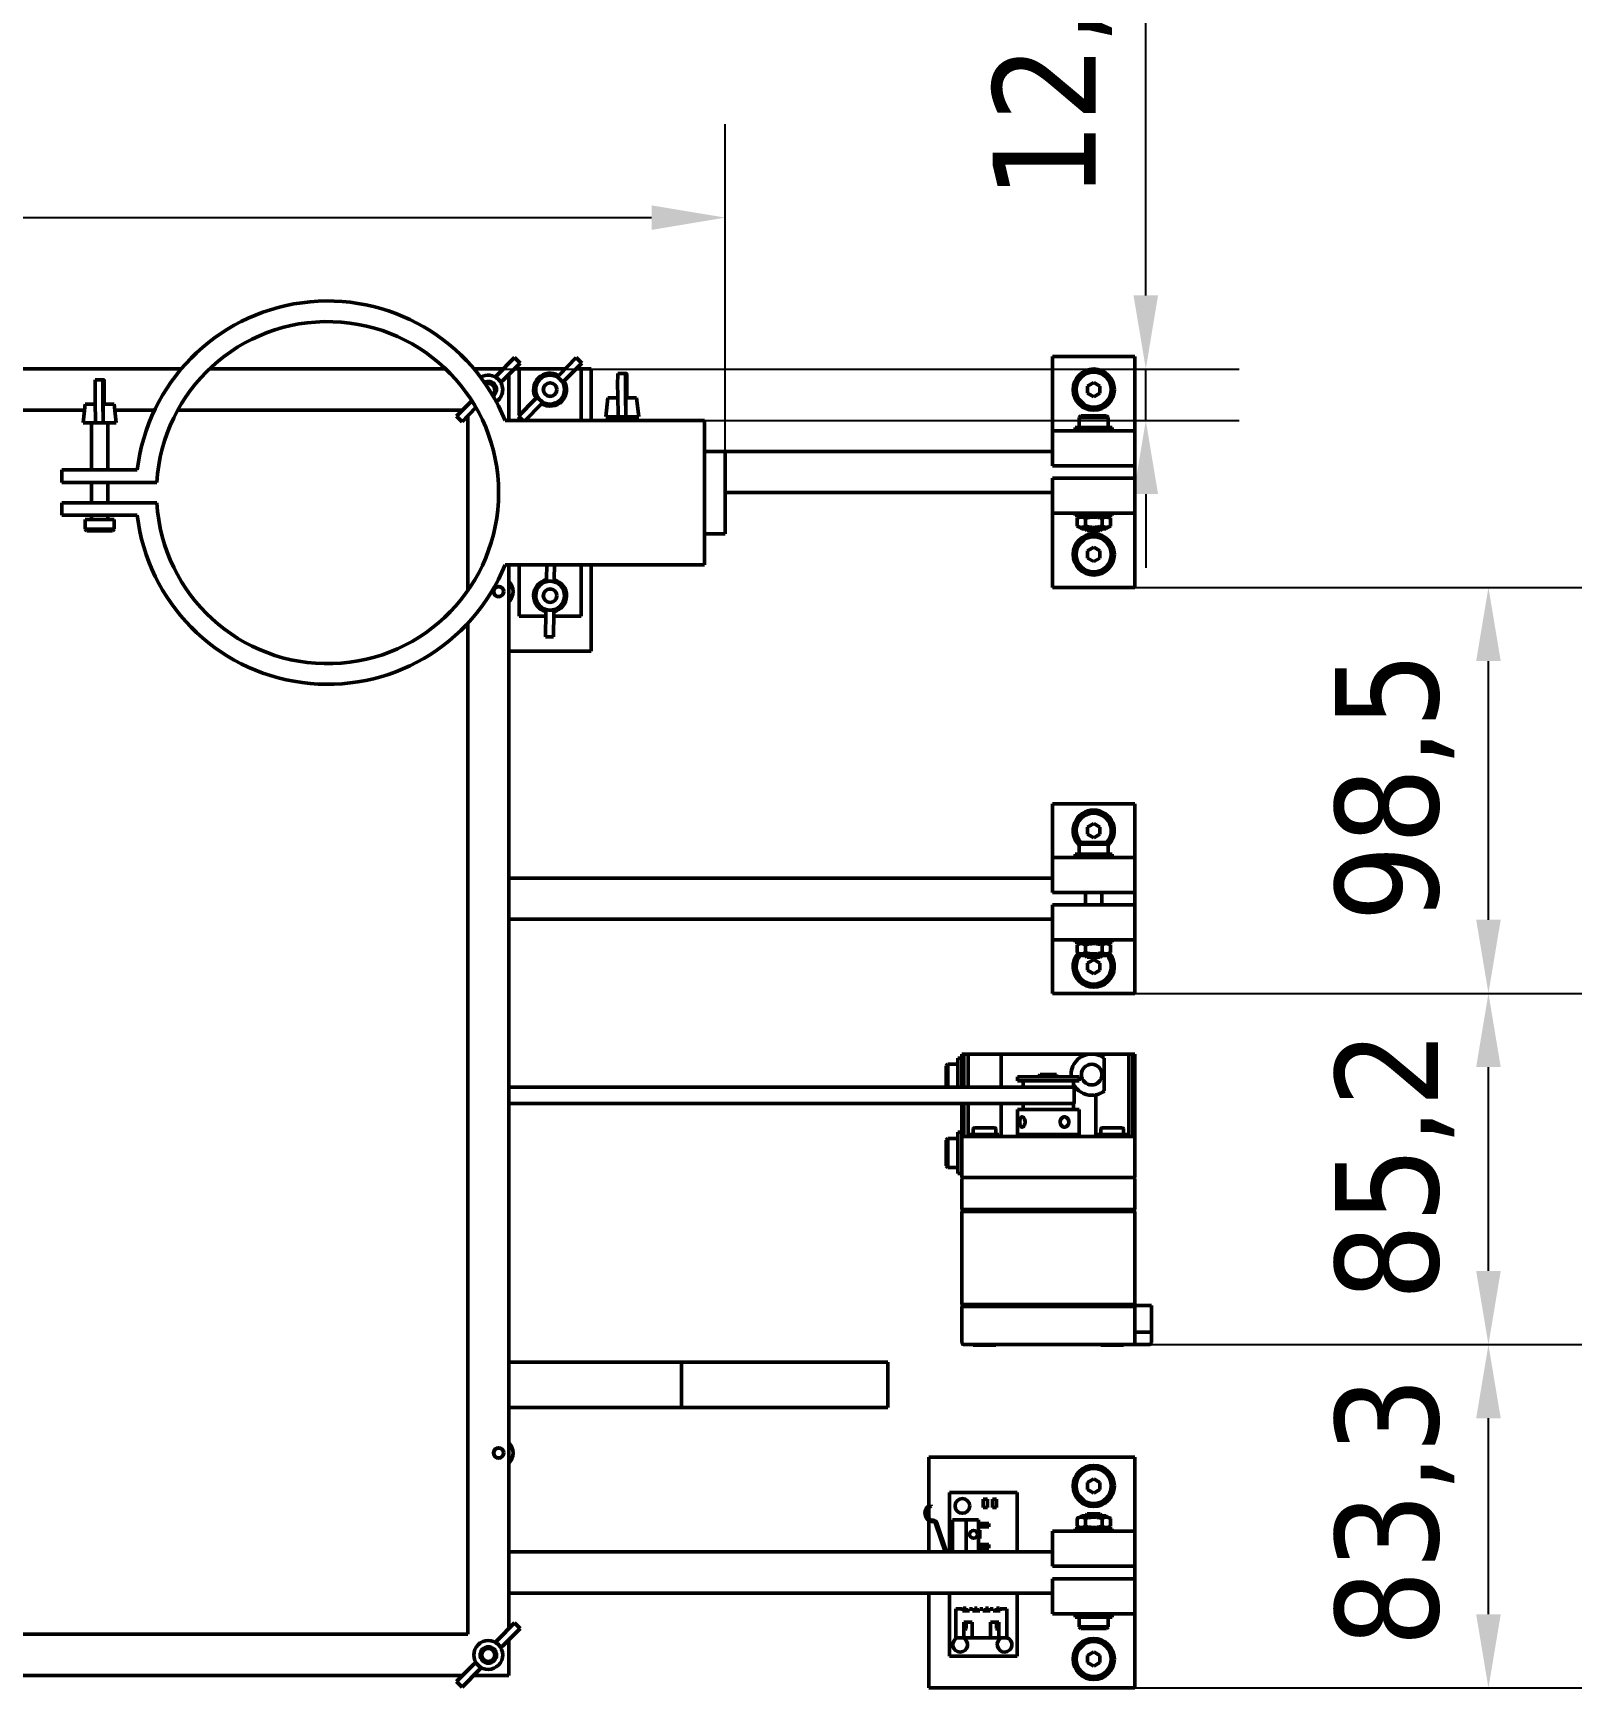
# Model space of a CAD drawing. Header units: millimetres. Extents: x -2685 to 3000, y -4484 to 2121.
# Drawn here: x 840.7 to 1216.5, y 568.6 to 970.1 of the extents above; entities that cross this region are included whole.
import ezdxf

# ---------------------------------------------------------------- set-up
doc = ezdxf.new("R2010")
doc.units = ezdxf.units.MM
doc.header["$LTSCALE"] = 7.142857
doc.layers.add('Dimension (ISO)', color=7, linetype='Continuous', lineweight=25)
doc.layers.add('Visible (ISO)', color=7, linetype='Continuous', lineweight=50)
doc.styles.add('Note Text (ISO)', font='tahoma.ttf')
doc.dimstyles.new('Default - Method 1b (ISO)', dxfattribs={"dimscale": 7.142857, "dimtxt": 3.5, "dimasz": 2.5, "dimexe": 3.175, "dimexo": 0, "dimgap": 0.762, "dimtad": 1, "dimtoh": 1, "dimrnd": 1e-08, "dimtxsty": 'Note Text (ISO)', "dimcen": 0.09, "dimdle": 10, "dimclrd": 256, "dimclre": 256, "dimclrt": 256, "dimazin": 2, "dimtfac": 1, "dimtmove": 0, "dimatfit": 3, "dimfxl": 0, "dimtolj": 1, "dimlwd": -1, "dimlwe": -1, "dimarcsym": 0})

# ---------------------------------------------------------------- blocks, each defined once
blk = doc.blocks.new('*D52')
at = {"layer": 'Defpoints', "color": 0}
for p in [(1103.4, 651.86), (1193.8, 651.86), (1108.03, 568.56)]:
    blk.add_point(p, dxfattribs=at)
at = {"layer": 'Dimension (ISO)'}
for p, q in [((1103.4, 651.86), (1216.48, 651.86)), ((1193.8, 586.42), (1193.8, 634)), ((1108.03, 568.56), (1216.48, 568.56))]:
    blk.add_line(p, q, dxfattribs=at)
for points in [[(1190.82, 634), (1196.78, 634), (1193.8, 651.86)], [(1190.82, 586.42), (1196.78, 586.42), (1193.8, 568.56)]]:
    blk.add_solid(points, dxfattribs=at)
at = {"layer": 'Dimension (ISO)', "insert": (1156.57, 578.44), "char_height": 25, "attachment_point": 1, "rotation": 90, "style": 'Note Text (ISO)'}
blk.add_mtext('\\A1;83,3', dxfattribs=at)
blk = doc.blocks.new('*D53')
at = {"layer": 'Defpoints', "color": 0}
for p in [(1108.03, 737.06), (1193.8, 737.06), (1103.4, 651.86)]:
    blk.add_point(p, dxfattribs=at)
at = {"layer": 'Dimension (ISO)'}
for p, q in [((1108.03, 737.06), (1216.48, 737.06)), ((1193.8, 669.72), (1193.8, 719.2)), ((1103.4, 651.86), (1216.48, 651.86))]:
    blk.add_line(p, q, dxfattribs=at)
for points in [[(1190.82, 719.2), (1196.78, 719.2), (1193.8, 737.06)], [(1190.82, 669.72), (1196.78, 669.72), (1193.8, 651.86)]]:
    blk.add_solid(points, dxfattribs=at)
at = {"layer": 'Dimension (ISO)', "insert": (1156.57, 662.48), "char_height": 25, "attachment_point": 1, "rotation": 90, "style": 'Note Text (ISO)'}
blk.add_mtext('\\A1;85,2', dxfattribs=at)
blk = doc.blocks.new('*D54')
at = {"layer": 'Defpoints', "color": 0}
for p in [(1108.03, 835.56), (1193.8, 835.56), (1108.03, 737.06)]:
    blk.add_point(p, dxfattribs=at)
at = {"layer": 'Dimension (ISO)'}
for p, q in [((1108.03, 835.56), (1216.48, 835.56)), ((1193.8, 754.92), (1193.8, 817.7)), ((1108.03, 737.06), (1216.48, 737.06))]:
    blk.add_line(p, q, dxfattribs=at)
for points in [[(1190.82, 817.7), (1196.78, 817.7), (1193.8, 835.56)], [(1190.82, 754.92), (1196.78, 754.92), (1193.8, 737.06)]]:
    blk.add_solid(points, dxfattribs=at)
at = {"layer": 'Dimension (ISO)', "insert": (1156.57, 754.41), "char_height": 25, "attachment_point": 1, "rotation": 90, "style": 'Note Text (ISO)'}
blk.add_mtext('\\A1;98,5', dxfattribs=at)
blk = doc.blocks.new('*D55')
at = {"layer": 'Defpoints', "color": 0}
for p in [(1008.61, 925.29), (516.11, 888.56), (1008.61, 868.56)]:
    blk.add_point(p, dxfattribs=at)
at = {"layer": 'Dimension (ISO)'}
for p, q in [((516.11, 888.56), (516.11, 947.97)), ((1008.61, 868.56), (1008.61, 947.97)), ((533.97, 925.29), (990.75, 925.29))]:
    blk.add_line(p, q, dxfattribs=at)
for points in [[(533.97, 928.26), (533.97, 922.31), (516.11, 925.29)], [(990.75, 928.26), (990.75, 922.31), (1008.61, 925.29)]]:
    blk.add_solid(points, dxfattribs=at)
at = {"layer": 'Dimension (ISO)', "insert": (720.85, 962.46), "char_height": 25, "attachment_point": 1, "style": 'Note Text (ISO)'}
blk.add_mtext('\\A1;492,5', dxfattribs=at)
blk = doc.blocks.new('*D64')
at = {"layer": 'Defpoints', "color": 0}
for p in [(954.71, 888.56), (1110.66, 888.56), (1003.61, 876.06)]:
    blk.add_point(p, dxfattribs=at)
at = {"layer": 'Dimension (ISO)'}
for p, q in [((1110.66, 906.42), (1110.66, 996.29)), ((954.71, 888.56), (1133.33, 888.56)), ((1110.66, 876.06), (1110.66, 888.56)), ((1003.61, 876.06), (1133.33, 876.06)), ((1110.66, 858.2), (1110.66, 840.35))]:
    blk.add_line(p, q, dxfattribs=at)
for points in [[(1107.68, 906.42), (1113.63, 906.42), (1110.66, 888.56)], [(1107.68, 858.2), (1113.63, 858.2), (1110.66, 876.06)]]:
    blk.add_solid(points, dxfattribs=at)
at = {"layer": 'Dimension (ISO)', "insert": (1073.48, 929.72), "char_height": 25, "attachment_point": 1, "rotation": 90, "style": 'Note Text (ISO)'}
blk.add_mtext('\\A1;12,5', dxfattribs=at)

msp = doc.modelspace()

# ---------------------------------------------------------------- linework, layer by layer
at = {"layer": 'Visible (ISO)'}
for p, q in [((957.463, 891.344), (953.273, 887.101)), ((958.814, 890.009), (957.463, 891.344)), ((972.463, 891.344), (968.273, 887.101)), ((973.814, 890.009), (972.463, 891.344)), ((1108.027, 891.561), (1088.027, 891.561)), ((1088.027, 873.561), (1088.027, 891.561)), ((1108.027, 891.561), (1108.027, 873.561)), ((876.583, 888.561), (527.385, 888.561)), ((940.787, 888.561), (883.437, 888.561)), ((954.714, 888.561), (947.64, 888.561)), ((954.625, 885.766), (958.814, 890.009)), ((958.612, 888.561), (957.385, 888.561)), ((958.612, 888.561), (958.612, 877.319)), ((958.612, 888.561), (969.714, 888.561)), ((969.625, 885.766), (973.814, 890.009)), ((972.385, 888.561), (973.612, 888.561)), ((976.112, 888.561), (973.612, 888.561)), ((973.612, 888.561), (973.612, 876.061)), ((976.112, 876.061), (976.112, 888.561)), ((982.549, 887.461), (984.449, 887.461)), ((984.674, 887.461), (984.449, 887.461)), ((855.738, 885.961), (857.637, 885.961)), ((857.863, 885.961), (857.637, 885.961)), ((857.685, 883.433), (857.695, 879.579)), ((857.815, 883.433), (857.806, 880.061)), ((952.841, 886.664), (953.273, 887.101)), ((954.625, 885.766), (954.193, 885.329)), ((956.112, 876.061), (956.112, 887.272)), ((967.841, 886.664), (968.273, 887.101)), ((969.625, 885.766), (969.193, 885.329)), ((984.497, 884.933), (984.506, 881.079)), ((984.627, 884.933), (984.618, 881.561)), ((1096.527, 884.427), (1098.027, 885.293)), ((1096.527, 882.695), (1096.527, 884.427)), ((1098.027, 885.293), (1099.527, 884.427)), ((1099.527, 884.427), (1099.527, 882.695)), ((853.3, 880.061), (852.8, 875.461)), ((855.715, 880.061), (853.3, 880.061)), ((855.703, 880.892), (855.786, 875.461)), ((857.686, 875.461), (857.602, 880.892)), ((860.3, 880.061), (857.694, 880.061)), ((857.885, 880.061), (857.898, 880.892)), ((860.3, 880.061), (860.8, 875.461)), ((943.409, 877.114), (947.111, 880.862)), ((958.409, 877.114), (962.599, 881.356)), ((963.951, 880.021), (960.04, 876.061)), ((963.03, 881.793), (962.599, 881.356)), ((963.951, 880.021), (964.382, 880.458)), ((980.112, 881.561), (979.612, 876.961)), ((982.527, 881.561), (980.112, 881.561)), ((982.514, 882.392), (982.597, 876.961)), ((984.497, 876.961), (984.414, 882.392)), ((987.112, 881.561), (984.505, 881.561)), ((984.696, 881.561), (984.709, 882.392)), ((987.112, 881.561), (987.612, 876.961)), ((1098.027, 881.829), (1096.527, 882.695)), ((1099.527, 882.695), (1098.027, 881.829)), ((853.137, 878.561), (526.112, 878.561)), ((855.786, 875.461), (852.8, 875.461)), ((854.8, 864.061), (854.8, 875.461)), ((857.686, 875.461), (855.786, 875.461)), ((857.688, 875.461), (857.686, 875.461)), ((860.8, 875.461), (857.688, 875.461)), ((858.8, 864.061), (858.8, 875.461)), ((870.132, 878.561), (860.463, 878.561)), ((944.838, 878.561), (875.749, 878.561)), ((943.409, 877.114), (944.761, 875.779)), ((948.125, 879.185), (944.761, 875.779)), ((946.112, 834.765), (946.112, 877.147)), ((1003.612, 876.061), (955.193, 876.061)), ((958.409, 877.114), (959.475, 876.061)), ((958.612, 876.914), (958.612, 876.061)), ((982.597, 876.961), (979.612, 876.961)), ((981.612, 876.061), (981.612, 876.961)), ((984.497, 876.961), (982.597, 876.961)), ((984.499, 876.961), (984.497, 876.961)), ((987.612, 876.961), (984.499, 876.961)), ((985.612, 876.061), (985.612, 876.961)), ((1003.612, 841.061), (1003.612, 876.061)), ((1094.927, 877.161), (1094.527, 876.761)), ((1094.527, 876.761), (1101.527, 876.761)), ((1094.527, 876.761), (1094.527, 874.361)), ((1101.127, 877.161), (1094.927, 877.161)), ((1101.127, 877.161), (1101.527, 876.761)), ((1101.527, 876.761), (1101.527, 874.361)), ((1108.027, 873.561), (1088.027, 873.561)), ((1088.027, 865.061), (1088.027, 873.561)), ((1093.527, 874.361), (1102.527, 874.361)), ((1093.527, 873.561), (1093.527, 874.361)), ((1102.527, 873.561), (1102.527, 874.361)), ((1108.027, 873.561), (1108.027, 865.061)), ((1003.612, 868.561), (1008.612, 868.561)), ((1008.612, 868.561), (1088.027, 868.561)), ((1008.612, 868.561), (1008.612, 848.561)), ((865.938, 864.061), (847.662, 864.061)), ((847.662, 864.061), (847.662, 861.061)), ((1108.027, 865.061), (1088.027, 865.061)), ((1108.027, 862.061), (1108.027, 865.061)), ((847.662, 861.061), (870.687, 861.061)), ((854.8, 856.061), (854.8, 861.061)), ((858.8, 856.061), (858.8, 861.061)), ((1108.027, 862.061), (1088.027, 862.061)), ((1088.027, 853.561), (1088.027, 862.061)), ((1108.027, 862.061), (1108.027, 853.561)), ((870.687, 856.061), (847.662, 856.061)), ((847.662, 856.061), (847.662, 853.061)), ((1008.612, 858.561), (1088.027, 858.561)), ((847.662, 853.061), (865.938, 853.061)), ((860.3, 852.061), (853.3, 852.061)), ((853.3, 849.661), (853.3, 852.061)), ((854.8, 852.061), (854.8, 853.061)), ((858.8, 852.061), (858.8, 853.061)), ((860.3, 849.661), (860.3, 852.061)), ((1108.027, 853.561), (1088.027, 853.561)), ((1088.027, 835.561), (1088.027, 853.561)), ((1093.527, 852.991), (1093.527, 853.561)), ((1093.527, 852.991), (1102.527, 852.991)), ((1095.127, 852.991), (1093.985, 852.332)), ((1093.985, 852.332), (1093.985, 850.45)), ((1096.006, 852.332), (1096.006, 850.45)), ((1100.048, 852.332), (1100.048, 850.45)), ((1100.927, 852.991), (1102.068, 852.332)), ((1102.068, 852.332), (1102.068, 850.45)), ((1102.527, 852.991), (1102.527, 853.561)), ((1108.027, 853.561), (1108.027, 835.561)), ((860.3, 849.661), (853.3, 849.661)), ((853.7, 849.261), (853.3, 849.661)), ((853.7, 849.261), (859.9, 849.261)), ((859.9, 849.261), (860.3, 849.661)), ((1003.612, 848.561), (1008.612, 848.561)), ((1095.127, 849.791), (1093.985, 850.45)), ((1095.127, 849.791), (1100.927, 849.791)), ((1096.456, 849.361), (1096.027, 849.791)), ((1099.597, 849.361), (1096.456, 849.361)), ((1099.597, 849.361), (1100.027, 849.791)), ((1100.927, 849.791), (1102.068, 850.45)), ((1096.527, 844.427), (1098.027, 845.293)), ((1096.527, 842.695), (1096.527, 844.427)), ((1098.027, 845.293), (1099.527, 844.427)), ((1099.527, 844.427), (1099.527, 842.695)), ((955.193, 841.061), (1003.612, 841.061)), ((956.112, 582.976), (956.112, 841.061)), ((958.612, 841.061), (958.612, 828.561)), ((965.282, 841.061), (965.227, 837.613)), ((967.127, 837.583), (967.183, 841.061)), ((973.612, 841.061), (973.612, 828.561)), ((976.112, 820.061), (976.112, 841.061)), ((1098.027, 841.829), (1096.527, 842.695)), ((1099.527, 842.695), (1098.027, 841.829)), ((965.217, 836.999), (965.227, 837.613)), ((967.127, 837.583), (967.117, 836.969)), ((1108.027, 835.561), (1088.027, 835.561)), ((958.612, 828.561), (965.081, 828.561)), ((965.001, 823.578), (965.097, 829.54)), ((965.107, 830.154), (965.097, 829.54)), ((966.997, 829.509), (966.901, 823.547)), ((966.981, 828.561), (973.612, 828.561)), ((966.997, 829.509), (967.006, 830.123)), ((946.112, 581.561), (946.112, 826.84)), ((965.001, 823.578), (966.901, 823.547)), ((956.112, 820.061), (976.112, 820.061)), ((1108.027, 783.061), (1088.027, 783.061)), ((1088.027, 770.061), (1088.027, 783.061)), ((1108.027, 783.061), (1108.027, 770.061)), ((1096.527, 777.427), (1098.027, 778.293)), ((1096.527, 775.695), (1096.527, 777.427)), ((1098.027, 774.829), (1096.527, 775.695)), ((1098.027, 778.293), (1099.527, 777.427)), ((1099.527, 775.695), (1098.027, 774.829)), ((1099.527, 777.427), (1099.527, 775.695)), ((1094.927, 773.661), (1094.527, 773.261)), ((1094.527, 773.261), (1101.527, 773.261)), ((1094.527, 773.261), (1094.527, 770.861)), ((1101.127, 773.661), (1094.927, 773.661)), ((1101.127, 773.661), (1101.527, 773.261)), ((1101.527, 773.261), (1101.527, 770.861)), ((1108.027, 770.061), (1088.027, 770.061)), ((1088.027, 761.561), (1088.027, 770.061)), ((1093.527, 770.861), (1102.527, 770.861)), ((1093.527, 770.061), (1093.527, 770.861)), ((1102.527, 770.061), (1102.527, 770.861)), ((1108.027, 770.061), (1108.027, 761.561)), ((956.112, 765.061), (1088.027, 765.061)), ((1108.027, 761.561), (1088.027, 761.561)), ((1096.027, 761.561), (1096.027, 758.561)), ((1100.027, 761.561), (1100.027, 758.561)), ((1108.027, 758.561), (1108.027, 761.561)), ((956.112, 755.061), (1088.027, 755.061)), ((1108.027, 758.561), (1088.027, 758.561)), ((1088.027, 750.061), (1088.027, 758.561)), ((1108.027, 758.561), (1108.027, 750.061)), ((1108.027, 750.061), (1088.027, 750.061)), ((1088.027, 737.061), (1088.027, 750.061)), ((1093.527, 749.491), (1093.527, 750.061)), ((1093.527, 749.491), (1102.527, 749.491)), ((1095.127, 749.491), (1093.985, 748.832)), ((1093.985, 748.832), (1093.985, 746.95)), ((1095.127, 746.291), (1093.985, 746.95)), ((1096.006, 748.832), (1096.006, 746.95)), ((1100.048, 748.832), (1100.048, 746.95)), ((1100.927, 749.491), (1102.068, 748.832)), ((1100.927, 746.291), (1102.068, 746.95)), ((1102.068, 748.832), (1102.068, 746.95)), ((1102.527, 749.491), (1102.527, 750.061)), ((1108.027, 750.061), (1108.027, 737.061)), ((1095.127, 746.291), (1100.927, 746.291)), ((1096.456, 745.861), (1096.027, 746.291)), ((1099.597, 745.861), (1096.456, 745.861)), ((1096.527, 744.427), (1098.027, 745.293)), ((1096.527, 742.695), (1096.527, 744.427)), ((1098.027, 745.293), (1099.527, 744.427)), ((1099.527, 744.427), (1099.527, 742.695)), ((1099.597, 745.861), (1100.027, 746.291)), ((1098.027, 741.829), (1096.527, 742.695)), ((1099.527, 742.695), (1098.027, 741.829)), ((1108.027, 737.061), (1088.027, 737.061)), ((1062.227, 719.461), (1062.627, 719.861)), ((1062.227, 719.461), (1062.227, 714.32)), ((1062.627, 714.32), (1062.627, 719.861)), ((1062.627, 719.861), (1065.027, 719.861)), ((1065.027, 714.32), (1065.027, 721.361)), ((1066.027, 721.361), (1065.027, 721.361)), ((1066.027, 722.361), (1066.527, 722.361)), ((1066.027, 722.361), (1066.027, 714.32)), ((1066.527, 722.361), (1066.527, 714.32)), ((1066.527, 722.361), (1067.527, 722.361)), ((1067.527, 722.361), (1075.527, 722.361)), ((1067.527, 714.32), (1067.527, 722.361)), ((1075.527, 722.361), (1076.527, 722.361)), ((1075.527, 722.361), (1075.527, 714.32)), ((1076.527, 722.361), (1097.527, 722.361)), ((1097.527, 722.361), (1098.527, 722.361)), ((1098.527, 722.361), (1106.527, 722.361)), ((1098.527, 722.26), (1098.527, 722.361)), ((1100.59, 721.313), (1100.59, 713.41)), ((1106.527, 722.361), (1107.527, 722.361)), ((1106.527, 722.361), (1106.527, 702.361)), ((1107.527, 722.361), (1108.027, 722.361)), ((1107.527, 702.361), (1107.527, 722.361)), ((1108.027, 702.361), (1108.027, 722.361)), ((1094.527, 716.861), (1079.527, 716.861)), ((1079.527, 715.861), (1079.527, 716.861)), ((1094.527, 715.861), (1079.527, 715.861)), ((1080.927, 714.32), (1080.927, 715.861)), ((1085.027, 717.361), (1084.527, 716.861)), ((1085.027, 717.361), (1089.027, 717.361)), ((1089.027, 716.861), (1089.027, 717.361)), ((1093.127, 714.32), (1093.127, 715.861)), ((1094.527, 715.861), (1094.527, 716.861)), ((956.112, 714.32), (1087.015, 714.32)), ((1093.295, 714.32), (1087.015, 714.32)), ((1093.295, 710.32), (1093.295, 714.32)), ((1098.527, 702.361), (1098.527, 712.462)), ((956.112, 710.32), (1087.015, 710.32)), ((1066.027, 710.32), (1066.027, 702.361)), ((1066.527, 710.32), (1066.527, 702.361)), ((1067.527, 702.361), (1067.527, 710.32)), ((1075.527, 710.32), (1075.527, 702.361)), ((1094.527, 708.861), (1079.527, 708.861)), ((1079.527, 702.861), (1079.527, 708.861)), ((1080.927, 708.861), (1080.927, 710.32)), ((1093.295, 710.32), (1087.015, 710.32)), ((1093.127, 708.861), (1093.127, 710.32)), ((1094.527, 702.861), (1094.527, 708.861)), ((1065.027, 693.361), (1065.027, 703.361)), ((1066.027, 703.361), (1065.027, 703.361)), ((1075.027, 702.861), (1068.027, 702.861)), ((1068.027, 702.861), (1068.027, 702.361)), ((1068.777, 704.161), (1068.777, 702.861)), ((1069.077, 704.461), (1073.977, 704.461)), ((1074.277, 704.161), (1074.277, 702.861)), ((1075.027, 702.861), (1075.027, 702.361)), ((1094.527, 702.861), (1079.527, 702.861)), ((1084.527, 702.861), (1084.527, 702.361)), ((1089.027, 702.361), (1089.027, 702.861)), ((1106.027, 702.861), (1099.027, 702.861)), ((1099.027, 702.861), (1099.027, 702.361)), ((1099.777, 704.161), (1099.777, 702.861)), ((1100.077, 704.461), (1104.977, 704.461)), ((1105.277, 704.161), (1105.277, 702.861)), ((1106.027, 702.861), (1106.027, 702.361)), ((1062.227, 701.461), (1062.627, 701.861)), ((1062.227, 701.461), (1062.227, 695.261)), ((1062.627, 694.861), (1062.627, 701.861)), ((1062.627, 701.861), (1065.027, 701.861)), ((1066.027, 702.361), (1108.027, 702.361)), ((1066.027, 692.361), (1066.027, 702.361)), ((1108.027, 692.361), (1108.027, 702.361)), ((1062.227, 695.261), (1062.627, 694.861)), ((1062.627, 694.861), (1065.027, 694.861)), ((1066.027, 693.361), (1065.027, 693.361)), ((1066.027, 692.361), (1108.027, 692.361)), ((1066.027, 684.611), (1066.027, 692.061)), ((1108.027, 692.061), (1108.027, 684.611)), ((1066.277, 684.361), (1066.027, 684.611)), ((1066.027, 684.611), (1066.613, 684.611)), ((1066.027, 684.111), (1066.277, 684.361)), ((1066.027, 661.611), (1066.027, 684.111)), ((1066.879, 684.111), (1066.027, 684.111)), ((1066.789, 684.361), (1066.277, 684.361)), ((1069.241, 684.611), (1066.613, 684.611)), ((1066.789, 684.361), (1069.418, 684.361)), ((1071.234, 684.111), (1066.879, 684.111)), ((1069.241, 684.611), (1070.655, 684.611)), ((1070.655, 684.361), (1069.418, 684.361)), ((1103.398, 684.611), (1070.655, 684.611)), ((1070.655, 684.361), (1103.398, 684.361)), ((1073.702, 684.111), (1071.234, 684.111)), ((1100.352, 684.361), (1073.702, 684.361)), ((1073.702, 684.111), (1100.352, 684.111)), ((1102.82, 684.111), (1100.352, 684.111)), ((1107.175, 684.111), (1102.82, 684.111)), ((1103.398, 684.611), (1104.813, 684.611)), ((1104.636, 684.361), (1103.398, 684.361)), ((1104.636, 684.361), (1107.264, 684.361)), ((1107.441, 684.611), (1104.813, 684.611)), ((1108.027, 684.111), (1107.175, 684.111)), ((1107.777, 684.361), (1107.264, 684.361)), ((1107.441, 684.611), (1108.027, 684.611)), ((1107.777, 684.361), (1108.027, 684.611)), ((1108.027, 684.111), (1107.777, 684.361)), ((1108.027, 661.611), (1108.027, 684.111)), ((1066.277, 661.361), (1066.027, 661.611)), ((1066.027, 661.611), (1066.879, 661.611)), ((1066.277, 661.361), (1066.027, 661.111)), ((1066.613, 661.111), (1066.027, 661.111)), ((1066.027, 652.361), (1066.027, 661.111)), ((1066.277, 661.361), (1066.789, 661.361)), ((1066.613, 661.111), (1069.241, 661.111)), ((1069.418, 661.361), (1066.789, 661.361)), ((1066.879, 661.611), (1071.234, 661.611)), ((1070.655, 661.111), (1069.241, 661.111)), ((1069.418, 661.361), (1070.655, 661.361)), ((1103.398, 661.361), (1070.655, 661.361)), ((1070.655, 661.111), (1103.398, 661.111)), ((1071.234, 661.611), (1073.702, 661.611)), ((1100.352, 661.611), (1073.702, 661.611)), ((1073.702, 661.361), (1100.352, 661.361)), ((1100.352, 661.611), (1102.82, 661.611)), ((1102.82, 661.611), (1107.175, 661.611)), ((1103.398, 661.361), (1104.636, 661.361)), ((1104.813, 661.111), (1103.398, 661.111)), ((1107.264, 661.361), (1104.636, 661.361)), ((1104.813, 661.111), (1107.441, 661.111)), ((1107.175, 661.611), (1108.027, 661.611)), ((1107.264, 661.361), (1107.777, 661.361)), ((1108.027, 661.111), (1107.441, 661.111)), ((1107.777, 661.361), (1108.027, 661.611)), ((1107.777, 661.361), (1108.027, 661.111)), ((1107.777, 661.361), (1112.027, 661.361)), ((1108.027, 661.111), (1108.027, 652.361)), ((1112.027, 660.861), (1112.027, 661.361)), ((1112.027, 660.861), (1112.027, 655.361)), ((1111.527, 654.861), (1108.027, 654.861)), ((1112.027, 654.861), (1111.527, 654.861)), ((1112.027, 654.861), (1112.027, 655.361)), ((1112.027, 654.861), (1112.027, 652.361)), ((1066.527, 651.861), (1066.966, 651.861)), ((1069.595, 651.861), (1066.966, 651.861)), ((1068.777, 651.861), (1068.777, 651.711)), ((1068.777, 651.711), (1074.277, 651.711)), ((1069.595, 651.861), (1070.655, 651.861)), ((1103.398, 651.861), (1070.655, 651.861)), ((1074.277, 651.861), (1074.277, 651.711)), ((1099.777, 651.861), (1099.777, 651.711)), ((1099.777, 651.711), (1105.277, 651.711)), ((1103.398, 651.861), (1104.459, 651.861)), ((1107.088, 651.861), (1104.459, 651.861)), ((1105.277, 651.861), (1105.277, 651.711)), ((1107.088, 651.861), (1107.527, 651.861)), ((1111.527, 651.861), (1107.527, 651.861)), ((956.112, 647.561), (998.027, 647.561)), ((1008.027, 647.561), (998.027, 647.561)), ((998.027, 636.561), (998.027, 647.561)), ((1008.027, 647.561), (1048.027, 647.561)), ((1048.027, 647.561), (1048.027, 636.561)), ((956.112, 636.561), (998.027, 636.561)), ((1008.027, 636.561), (998.027, 636.561)), ((1008.027, 636.561), (1048.027, 636.561)), ((1058.027, 612.729), (1058.027, 624.561)), ((1108.027, 624.561), (1058.027, 624.561)), ((1108.027, 624.561), (1108.027, 606.561)), ((1096.527, 618.427), (1098.027, 619.293)), ((1096.527, 616.695), (1096.527, 618.427)), ((1098.027, 619.293), (1099.527, 618.427)), ((1099.527, 618.427), (1099.527, 616.695)), ((1079.427, 615.958), (1063.027, 615.958)), ((1063.027, 615.958), (1063.027, 601.561)), ((1072.227, 614.358), (1071.227, 614.358)), ((1071.227, 614.358), (1071.227, 612.358)), ((1072.227, 612.358), (1072.227, 614.358)), ((1074.427, 614.358), (1073.427, 614.358)), ((1073.427, 614.358), (1073.427, 612.358)), ((1074.427, 612.358), (1074.427, 614.358)), ((1079.427, 601.561), (1079.427, 615.958)), ((1098.027, 615.829), (1096.527, 616.695)), ((1099.527, 616.695), (1098.027, 615.829)), ((1058.027, 609.641), (1058.027, 612.292)), ((1058.5, 612.957), (1058.611, 612.625)), ((1071.227, 612.358), (1072.227, 612.358)), ((1073.427, 612.358), (1074.427, 612.358)), ((1095.127, 610.332), (1093.985, 609.673)), ((1100.927, 610.332), (1095.127, 610.332)), ((1096.456, 610.761), (1096.027, 610.332)), ((1096.456, 610.761), (1099.597, 610.761)), ((1099.597, 610.761), (1100.027, 610.332)), ((1100.927, 610.332), (1102.068, 609.673)), ((1058.027, 601.561), (1058.027, 609.204)), ((1059.654, 608.427), (1061.962, 601.561)), ((1059.986, 608.538), (1062.331, 601.561)), ((1063.727, 609.308), (1063.727, 601.561)), ((1067.042, 609.308), (1063.727, 609.308)), ((1067.042, 609.308), (1067.042, 601.561)), ((1070.057, 609.308), (1067.052, 609.308)), ((1067.052, 601.561), (1067.052, 609.308)), ((1070.057, 609.308), (1070.057, 606.808)), ((1071.157, 608.483), (1070.057, 608.483)), ((1071.157, 607.633), (1070.057, 607.633)), ((1070.057, 606.808), (1070.357, 606.808)), ((1070.357, 604.808), (1070.357, 606.808)), ((1072.582, 608.483), (1071.157, 608.483)), ((1072.582, 607.633), (1071.157, 607.633)), ((1072.582, 608.483), (1072.582, 607.633)), ((1088.027, 598.061), (1088.027, 606.561)), ((1108.027, 606.561), (1088.027, 606.561)), ((1102.527, 607.132), (1093.527, 607.132)), ((1093.527, 607.132), (1093.527, 606.561)), ((1093.985, 607.791), (1093.985, 609.673)), ((1095.127, 607.132), (1093.985, 607.791)), ((1096.006, 607.791), (1096.006, 609.673)), ((1100.048, 607.791), (1100.048, 609.673)), ((1100.927, 607.132), (1102.068, 607.791)), ((1102.068, 607.791), (1102.068, 609.673)), ((1102.527, 607.132), (1102.527, 606.561)), ((1108.027, 606.561), (1108.027, 598.061)), ((1070.057, 604.808), (1070.057, 601.561)), ((1070.357, 604.808), (1070.057, 604.808)), ((1071.157, 603.333), (1070.057, 603.333)), ((1071.157, 602.483), (1070.057, 602.483)), ((1072.582, 603.333), (1071.157, 603.333)), ((1072.582, 602.483), (1071.157, 602.483)), ((1072.582, 603.333), (1072.582, 602.483)), ((956.112, 601.561), (1088.027, 601.561)), ((1108.027, 598.061), (1088.027, 598.061)), ((1088.027, 586.561), (1088.027, 595.061)), ((1108.027, 595.061), (1088.027, 595.061)), ((1108.027, 595.061), (1108.027, 598.061)), ((1108.027, 595.061), (1108.027, 586.561)), ((956.112, 591.561), (1088.027, 591.561)), ((1058.027, 568.561), (1058.027, 591.561)), ((1063.027, 591.561), (1063.027, 576.258)), ((1079.427, 576.258), (1079.427, 591.561)), ((1066.167, 587.738), (1064.527, 587.738)), ((1064.527, 587.738), (1064.527, 580.698)), ((1066.167, 587.738), (1066.167, 587.238)), ((1066.167, 587.238), (1067.904, 587.238)), ((1066.352, 587.938), (1067.052, 587.938)), ((1066.352, 587.938), (1066.352, 587.238)), ((1067.052, 587.938), (1067.052, 587.238)), ((1068.644, 587.738), (1067.904, 587.738)), ((1067.904, 587.238), (1067.904, 587.738)), ((1068.644, 587.738), (1068.644, 587.238)), ((1068.644, 587.238), (1070.382, 587.238)), ((1069.052, 587.938), (1069.752, 587.938)), ((1069.052, 587.938), (1069.052, 587.238)), ((1069.752, 587.938), (1069.752, 587.238)), ((1071.122, 587.738), (1070.382, 587.738)), ((1070.382, 587.238), (1070.382, 587.738)), ((1071.122, 587.738), (1071.122, 587.238)), ((1071.122, 587.238), (1072.859, 587.238)), ((1071.752, 587.938), (1072.452, 587.938)), ((1071.752, 587.938), (1071.752, 587.238)), ((1072.452, 587.938), (1072.452, 587.238)), ((1073.599, 587.738), (1072.859, 587.738)), ((1072.859, 587.238), (1072.859, 587.738)), ((1073.599, 587.738), (1073.599, 587.238)), ((1073.599, 587.238), (1075.337, 587.238)), ((1074.452, 587.938), (1075.152, 587.938)), ((1074.452, 587.938), (1074.452, 587.238)), ((1075.152, 587.938), (1075.152, 587.238)), ((1076.977, 587.738), (1075.337, 587.738)), ((1075.337, 587.238), (1075.337, 587.738)), ((1076.977, 580.698), (1076.977, 587.738)), ((1108.027, 586.561), (1088.027, 586.561)), ((1093.527, 586.561), (1093.527, 585.761)), ((1102.527, 586.561), (1102.527, 585.761)), ((1108.027, 586.561), (1108.027, 568.561)), ((957.463, 584.344), (953.273, 580.101)), ((954.625, 578.766), (958.814, 583.009)), ((958.814, 583.009), (957.463, 584.344)), ((1066.527, 584.498), (1066.527, 580.698)), ((1068.527, 584.498), (1066.527, 584.498)), ((1066.527, 582.938), (1067.052, 582.938)), ((1066.527, 582.763), (1066.552, 582.738)), ((1066.852, 582.738), (1066.552, 582.738)), ((1066.852, 582.738), (1067.052, 582.938)), ((1067.052, 582.938), (1067.052, 584.498)), ((1068.527, 580.698), (1068.527, 584.498)), ((1072.977, 584.498), (1072.977, 580.698)), ((1074.977, 584.498), (1072.977, 584.498)), ((1074.452, 582.938), (1074.452, 584.498)), ((1074.452, 582.938), (1074.977, 582.938)), ((1074.452, 582.938), (1074.652, 582.738)), ((1074.952, 582.738), (1074.652, 582.738)), ((1074.952, 582.738), (1074.977, 582.763)), ((1074.977, 580.698), (1074.977, 584.498)), ((1102.527, 585.761), (1093.527, 585.761)), ((1094.527, 583.361), (1094.527, 585.761)), ((1101.527, 583.361), (1094.527, 583.361)), ((1094.927, 582.961), (1094.527, 583.361)), ((1094.927, 582.961), (1101.127, 582.961)), ((1101.127, 582.961), (1101.527, 583.361)), ((1101.527, 583.361), (1101.527, 585.761)), ((527.385, 581.561), (946.112, 581.561)), ((952.841, 579.664), (953.273, 580.101)), ((954.625, 578.766), (954.193, 578.329)), ((956.112, 571.561), (956.112, 580.272)), ((1064.527, 580.698), (1066.527, 580.698)), ((1066.527, 580.698), (1068.527, 580.698)), ((1068.527, 580.698), (1072.977, 580.698)), ((1072.977, 580.698), (1074.977, 580.698)), ((1074.977, 580.698), (1076.977, 580.698)), ((943.409, 570.114), (947.599, 574.356)), ((948.03, 574.793), (947.599, 574.356)), ((1063.027, 576.258), (1079.427, 576.258)), ((1096.527, 576.427), (1098.027, 577.293)), ((1096.527, 574.695), (1096.527, 576.427)), ((1098.027, 573.829), (1096.527, 574.695)), ((1098.027, 577.293), (1099.527, 576.427)), ((1099.527, 574.695), (1098.027, 573.829)), ((1099.527, 576.427), (1099.527, 574.695)), ((517.509, 571.561), (944.838, 571.561)), ((948.951, 573.021), (944.761, 568.779)), ((947.509, 571.561), (956.112, 571.561)), ((948.951, 573.021), (949.382, 573.458)), ((943.409, 570.114), (944.761, 568.779)), ((1108.027, 568.561), (1058.027, 568.561))]:
    msp.add_line(p, q, dxfattribs=at)
for centre, radius in [((1098.027, 883.561), 5), ((1098.027, 883.561), 4.25), ((966.112, 883.561), 1.65), ((966.112, 883.561), 1.621), ((1098.027, 843.561), 5), ((1098.027, 843.561), 4.25), ((953.612, 834.561), 1.25), ((953.612, 834.561), 1.193), ((966.112, 833.561), 1.65), ((966.112, 833.561), 1.621), ((1097.527, 717.361), 2.5), ((953.612, 625.561), 1.25), ((953.612, 625.561), 1.193), ((1098.027, 617.561), 5), ((1098.027, 617.561), 4.25), ((1066.154, 612.72), 1.787), ((1068.857, 605.808), 0.95), ((951.112, 576.561), 2), ((1098.027, 575.561), 5), ((1098.027, 575.561), 4.25), ((951.112, 576.561), 1.571)]:
    msp.add_circle(centre, radius, dxfattribs=at)
for centre, radius, start, end in [((912.112, 858.561), 46.5, 22.10741, 173.20718), ((912.112, 858.561), 41.5, 183.45364, 176.54636), ((966.112, 883.561), 4, 59.09647, 211.61839), ((951.112, 883.561), 3.5, 45.35743, 121.95414), ((951.112, 883.561), 2, 306.45145, 118.87038), ((951.112, 883.561), 1.571, 308.09617, 117.22566), ((951.112, 883.561), 3.5, 303.36769, 45.35743), ((966.112, 883.561), 3.5, 45.35743, 225.35743), ((966.112, 883.561), 3.5, 225.35743, 45.35743), ((966.112, 883.561), 4, 239.09647, 31.61839), ((912.112, 858.561), 46.5, 186.79282, 337.89259), ((953.612, 834.561), 3.5, 315.58469, 44.41531), ((966.112, 833.561), 4, 102.81657, 255.3385), ((966.112, 833.561), 3.5, 89.07753, 269.07753), ((966.112, 833.561), 3.5, 269.07753, 89.07753), ((966.112, 833.561), 4, 282.81657, 75.3385), ((1098.027, 776.561), 5, 314.427, 225.573), ((1098.027, 776.561), 4.25, 316.9069, 223.0931), ((1098.027, 743.561), 5, 139.4701, 40.5299), ((1098.027, 743.561), 4.25, 137.58457, 42.41543), ((1097.527, 717.361), 5, 90, 185.73917), ((1097.527, 717.361), 5, 208.35764, 270), ((1069.077, 704.161), 0.3, 90, 180), ((1073.977, 704.161), 0.3, 0, 90), ((1100.077, 704.161), 0.3, 90, 180), ((1104.977, 704.161), 0.3, 0, 90), ((1066.327, 692.061), 0.3, 90, 180), ((1107.727, 692.061), 0.3, 0, 90), ((1066.527, 652.361), 0.5, 180, 270), ((1107.527, 652.361), 0.5, 270, 0), ((1111.527, 652.361), 0.5, 270, 0), ((953.612, 625.561), 3.5, 315.58469, 44.41531), ((1059.169, 610.967), 2.1, 108.58372, 267.26003), ((1059.169, 610.967), 1.75, 108.58372, 267.26003), ((1059.038, 608.22), 0.65, 18.58372, 87.26003), ((1059.038, 608.22), 1, 18.58372, 87.26003), ((951.112, 576.561), 3.5, 45.35743, 225.35743), ((951.112, 576.561), 3.5, 225.35743, 45.35743), ((1065.614, 579.045), 1.787, 112.4106, 67.5894), ((1076.389, 579.045), 1.787, 112.4106, 70.81185)]:
    msp.add_arc(centre, radius, start, end, dxfattribs=at)
for centre, major_axis, ratio, start_param, end_param in [((982.549, 884.461), (0, 3), 0.0160994, 0, 2.3318091), ((984.449, 884.461), (0, 3), 0.0160994, 4.8704206, 8.6149944), ((984.674, 884.461), (0, 3), 0.0160994, 3.9513762, 7.69595), ((855.738, 882.961), (0, 3), 0.0160994, 0, 2.3318091), ((857.637, 882.961), (0, 3), 0.0160994, 4.8704206, 8.6149944), ((857.863, 882.961), (0, 3), 0.0160994, 3.9513762, 7.69595), ((945.835, 878.219), (7.736, 7.833), 0.7312828, 0, 0.1182793), ((945.835, 878.219), (7.736, 7.833), 0.7312828, 6.164906, 6.2831853), ((960.835, 878.219), (7.736, 7.833), 0.7312828, 0, 0.1182793), ((960.835, 878.219), (7.736, 7.833), 0.7312828, 6.164906, 6.2831853), ((971.388, 888.904), (7.736, 7.833), 0.7312828, 3.0233133, 3.1415927), ((971.388, 888.904), (7.736, 7.833), 0.7312828, 3.1415927, 3.259872), ((965.991, 826.053), (0.177, 11.007), 0.7312828, 0, 0.1182793), ((965.991, 826.053), (0.177, 11.007), 0.7312828, 6.164906, 6.2831853), ((966.233, 841.069), (0.177, 11.007), 0.7312828, 3.0233133, 3.1415927), ((966.233, 841.069), (0.177, 11.007), 0.7312828, 3.1415927, 3.259872), ((945.835, 571.219), (7.736, 7.833), 0.7312828, 0, 0.1182793), ((945.835, 571.219), (7.736, 7.833), 0.7312828, 6.164906, 6.2831853), ((956.388, 581.904), (7.736, 7.833), 0.7312828, 3.0233133, 3.1415927), ((956.388, 581.904), (7.736, 7.833), 0.7312828, 3.1415927, 3.259872)]:
    msp.add_ellipse(centre, major_axis=major_axis, ratio=ratio, start_param=start_param, end_param=end_param, dxfattribs=at)
for points, weights in [([(857.695, 879.579), (857.691, 877.65), (857.688, 875.461)], [1.0004735734, 1.00211729304, 1]), ([(984.506, 881.079), (984.503, 879.15), (984.499, 876.961)], [1.0004735734, 1.00211729304, 1]), ([(1096.006, 852.332), (1094.996, 852.915), (1093.985, 852.332)], [1, 1.15470053838, 1]), ([(1100.048, 852.332), (1098.027, 852.915), (1096.006, 852.332)], [1, 1.15470053838, 1]), ([(1102.068, 852.332), (1101.058, 852.915), (1100.048, 852.332)], [1, 1.15470053838, 1]), ([(1093.985, 850.45), (1094.996, 849.866), (1096.006, 850.45)], [1, 1.15470053838, 1]), ([(1096.006, 850.45), (1098.027, 849.866), (1100.048, 850.45)], [1, 1.15470053838, 1]), ([(1100.048, 850.45), (1101.058, 849.866), (1102.068, 850.45)], [1, 1.15470053838, 1]), ([(1096.006, 748.832), (1094.996, 749.415), (1093.985, 748.832)], [1, 1.15470053838, 1]), ([(1093.985, 746.95), (1094.996, 746.366), (1096.006, 746.95)], [1, 1.15470053838, 1]), ([(1100.048, 748.832), (1098.027, 749.415), (1096.006, 748.832)], [1, 1.15470053838, 1]), ([(1096.006, 746.95), (1098.027, 746.366), (1100.048, 746.95)], [1, 1.15470053838, 1]), ([(1102.068, 748.832), (1101.058, 749.415), (1100.048, 748.832)], [1, 1.15470053838, 1]), ([(1100.048, 746.95), (1101.058, 746.366), (1102.068, 746.95)], [1, 1.15470053838, 1]), ([(1096.006, 609.673), (1094.996, 610.256), (1093.985, 609.673)], [1, 1.15470053838, 1]), ([(1093.985, 607.791), (1094.996, 607.208), (1096.006, 607.791)], [1, 1.15470053838, 1]), ([(1100.048, 609.673), (1098.027, 610.256), (1096.006, 609.673)], [1, 1.15470053838, 1]), ([(1096.006, 607.791), (1098.027, 607.208), (1100.048, 607.791)], [1, 1.15470053838, 1]), ([(1102.068, 609.673), (1101.058, 610.256), (1100.048, 609.673)], [1, 1.15470053838, 1]), ([(1100.048, 607.791), (1101.058, 607.208), (1102.068, 607.791)], [1, 1.15470053838, 1])]:
    msp.add_rational_spline(points, weights, degree=2, dxfattribs=at)
for points, knots in [([(1097.527, 722.361), (1097.653, 722.361), (1097.787, 722.356), (1098.033, 722.337), (1098.145, 722.324), (1098.323, 722.298), (1098.399, 722.285), (1098.502, 722.266), (1098.527, 722.26), (1098.527, 722.26)], [0.15111387, 0.15111387, 0.15111387, 0.15111387, 0.18889128, 0.18889128, 0.22666869, 0.22666869, 0.26444821, 0.26444821, 0.30222774, 0.30222774, 0.30222774, 0.30222774]), ([(1098.527, 722.26), (1098.527, 722.26), (1098.671, 722.237), (1099.222, 722.074), (1099.629, 721.925), (1100.224, 721.576), (1100.408, 721.454), (1100.59, 721.313)], [0, 0, 0, 0, 0.18020567, 0.18020567, 0.36041135, 0.36041135, 0.43035047, 0.43035047, 0.43035047, 0.43035047]), ([(1098.527, 712.462), (1098.527, 712.462), (1098.502, 712.457), (1098.399, 712.438), (1098.323, 712.424), (1098.145, 712.399), (1098.033, 712.385), (1097.787, 712.366), (1097.653, 712.361), (1097.527, 712.361)], [0.30222774, 0.30222774, 0.30222774, 0.30222774, 0.34000726, 0.34000726, 0.37778679, 0.37778679, 0.4155642, 0.4155642, 0.45334161, 0.45334161, 0.45334161, 0.45334161]), ([(1100.59, 713.41), (1100.408, 713.268), (1100.224, 713.147), (1099.629, 712.797), (1099.222, 712.649), (1098.671, 712.485), (1098.527, 712.462), (1098.527, 712.462)], [1.31219663, 1.31219663, 1.31219663, 1.31219663, 1.38213575, 1.38213575, 1.56234142, 1.56234142, 1.7425471, 1.7425471, 1.7425471, 1.7425471]), ([(1080.64, 707.111), (1080.558, 707.111), (1080.475, 707.08), (1080.33, 706.952), (1080.268, 706.856), (1080.174, 706.634), (1080.136, 706.494), (1080.086, 706.186), (1080.074, 706.019), (1080.074, 705.861), (1080.074, 705.704), (1080.086, 705.536), (1080.136, 705.229), (1080.174, 705.088), (1080.268, 704.867), (1080.33, 704.77), (1080.475, 704.643), (1080.558, 704.611), (1080.723, 704.611), (1080.815, 704.643), (1080.993, 704.77), (1081.079, 704.867), (1081.217, 705.088), (1081.28, 705.229), (1081.364, 705.536), (1081.385, 705.704), (1081.385, 706.019), (1081.364, 706.186), (1081.28, 706.494), (1081.217, 706.634), (1081.079, 706.856), (1080.993, 706.952), (1080.815, 707.08), (1080.723, 707.111), (1080.64, 707.111)], [0.56616688, 0.56616688, 0.56616688, 0.56616688, 0.61334682, 0.61334682, 0.66052676, 0.66052676, 0.70770797, 0.70770797, 0.75488917, 0.75488917, 0.75488917, 0.80207037, 0.80207037, 0.84925158, 0.84925158, 0.89643152, 0.89643152, 0.94361146, 0.94361146, 0.99079141, 0.99079141, 1.03797135, 1.03797135, 1.08515255, 1.08515255, 1.13233376, 1.13233376, 1.17951496, 1.17951496, 1.22669616, 1.22669616, 1.27387611, 1.27387611, 1.32105605, 1.32105605, 1.32105605, 1.32105605]), ([(1090.959, 707.111), (1090.825, 707.111), (1090.679, 707.08), (1090.407, 706.952), (1090.28, 706.856), (1090.078, 706.634), (1089.988, 706.494), (1089.869, 706.186), (1089.839, 706.019), (1089.839, 705.861), (1089.839, 705.704), (1089.869, 705.536), (1089.988, 705.229), (1090.078, 705.088), (1090.28, 704.867), (1090.407, 704.77), (1090.679, 704.643), (1090.825, 704.611), (1091.093, 704.611), (1091.233, 704.643), (1091.484, 704.77), (1091.597, 704.867), (1091.772, 705.088), (1091.846, 705.229), (1091.944, 705.536), (1091.968, 705.704), (1091.968, 706.019), (1091.944, 706.186), (1091.846, 706.494), (1091.772, 706.634), (1091.597, 706.856), (1091.484, 706.952), (1091.233, 707.08), (1091.093, 707.111), (1090.959, 707.111)], [0.56616688, 0.56616688, 0.56616688, 0.56616688, 0.61334682, 0.61334682, 0.66052676, 0.66052676, 0.70770797, 0.70770797, 0.75488917, 0.75488917, 0.75488917, 0.80207037, 0.80207037, 0.84925158, 0.84925158, 0.89643152, 0.89643152, 0.94361146, 0.94361146, 0.99079141, 0.99079141, 1.03797135, 1.03797135, 1.08515255, 1.08515255, 1.13233376, 1.13233376, 1.17951496, 1.17951496, 1.22669616, 1.22669616, 1.27387611, 1.27387611, 1.32105605, 1.32105605, 1.32105605, 1.32105605])]:
    msp.add_open_spline(points, degree=3, knots=knots, dxfattribs=at)

# ---------------------------------------------------------------- dimensions: what is measured, and where the dimension line sits
at = {"layer": 'Dimension (ISO)'}
for base, p1, p2, angle, override, picture, middle in [((1110.656, 888.561), (1003.612, 876.061), (954.714, 888.561), 90, {"dimgap": 0.762, "dimtoh": 0, "dimdec": 2, "dimtol": 0, "dimlim": 0, "dimtp": 0, "dimtm": 0, "dimtdec": 2, "dimtofl": 1, "dimatfit": 1}, '*D64', (1110.656, 960.284)), ((1008.612, 925.288), (516.112, 888.561), (1008.612, 868.561), 180, {"dimgap": 0.762, "dimtoh": 0, "dimdec": 2, "dimtol": 0, "dimlim": 0, "dimtp": 0, "dimtm": 0, "dimtdec": 2, "dimtofl": 0, "dimatfit": 1}, '*D55', (762.362, 925.288)), ((1193.8, 835.561), (1108.027, 737.061), (1108.027, 835.561), 90, {"dimgap": 0.762, "dimtoh": 0, "dimdec": 2, "dimtol": 0, "dimlim": 0, "dimtp": 0, "dimtm": 0, "dimtdec": 2, "dimtofl": 0, "dimatfit": 1}, '*D54', (1193.8, 786.311)), ((1193.8, 737.061), (1103.398, 651.861), (1108.027, 737.061), 90, {"dimgap": 0.762, "dimtoh": 0, "dimdec": 2, "dimtol": 0, "dimlim": 0, "dimtp": 0, "dimtm": 0, "dimtdec": 2, "dimtofl": 0, "dimatfit": 1}, '*D53', (1193.8, 694.461)), ((1193.8, 651.861), (1108.027, 568.561), (1103.398, 651.861), 90, {"dimgap": 0.762, "dimtoh": 0, "dimdec": 2, "dimtol": 0, "dimlim": 0, "dimtp": 0, "dimtm": 0, "dimtdec": 2, "dimtofl": 0, "dimatfit": 1}, '*D52', (1193.8, 610.211))]:
    dim = msp.add_linear_dim(base=base, p1=p1, p2=p2, angle=angle, dimstyle='Default - Method 1b (ISO)', override=override, dxfattribs=at)
    dim.commit()
    dim.dimension.update_dxf_attribs({"geometry": picture, "text_midpoint": middle, "dimtype": 160})

doc.saveas('drawing.dxf')
